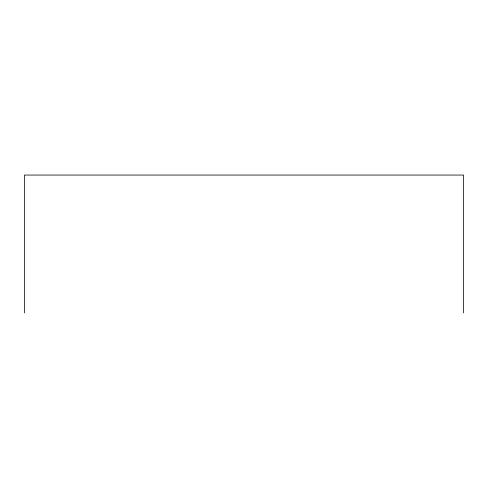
<?xml version="1.0" encoding="UTF-8"?>
<svg xmlns="http://www.w3.org/2000/svg" width="488" height="488" viewBox="0 0 488 488"><rect width="100%" height="100%" fill="white"/><g stroke="black" fill="none" stroke-linecap="round" stroke-linejoin="round"><path stroke-width="0.73" d="M463.6 312.942L463.6 175.058L24.4 175.058L24.4 312.942"/></g></svg>
